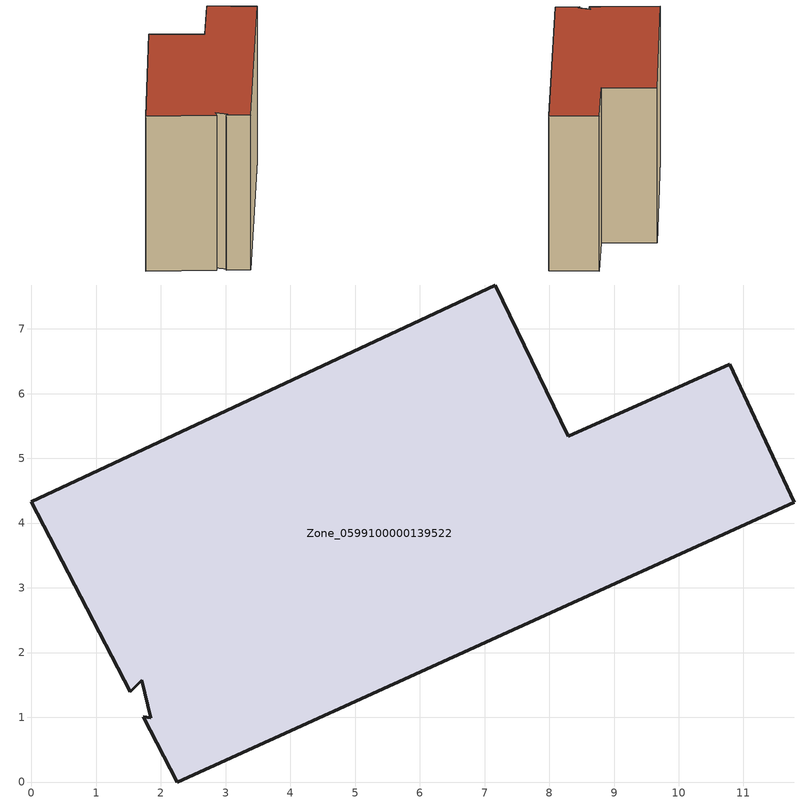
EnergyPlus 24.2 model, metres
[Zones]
Zone_0599100000139522
 floor ground (C_G): 1.71,1.57 1.52,1.39 0,4.33 7.17,7.68 8.29,5.34 10.79,6.45 11.78,4.32 2.25,0 1.73,1.01 1.84,0.99 z3.38
 wall outside (C_F): 2.25,0 11.78,4.32 10.79,6.45 8.29,5.34 7.17,7.68 0,4.33 1.52,1.39 1.71,1.57 1.84,0.99 1.73,1.01 2.25,0 z3.38:11.58
 roof outside (C_R): 1.52,1.39 1.71,1.57 1.84,0.99 1.73,1.01 2.25,0 11.78,4.32 10.79,6.45 8.29,5.34 7.17,7.68 0,4.33 z11.58
[BUILDING]
Pand.0599100000139522: North Axis=0; Terrain=City; Loads Convergence Tolerance Value=0.04; Temperature Convergence Tolerance Value=0.4; Solar Distribution=FullExterior; Maximum Number of Warmup Days=25; Minimum Number of Warmup Days=1
[Site:Location]
Rotterdam.The.Hague.AP_ZH_NLD Design_Conditions: Latitude=51.96; Longitude=4.45; Time Zone=1; Elevation=-4.5
[SITE:GROUNDTEMPERATURE:BUILDINGSURFACE]
18, 18, 18, 18, 18, 18, 18, 18, 18, 18, 18, 18
[MATERIAL] Thermal Absorptance=0.9; Solar Absorptance=0.7; Visible Absorptance=0.7
Name | Roughness | Thickness | Conductivity | Density | Specific Heat
G.TI.1946 | MediumSmooth | 0.15 | 1 | 540 | 1210
F.TI.1946 | Rough | 0.3 | 0.857143 | 1920 | 840
R.TI.1946 | MediumRough | 0.2 | 0.1 | 1500 | 1000
[CONSTRUCTION]
C_G: G.TI.1946
C_F: F.TI.1946
C_R: R.TI.1946
[ZONE]
Zone_0599100000139522: Type=1; Multiplier=1; Ceiling Height=Autocalculate; Volume=Autocalculate; Floor Area=autocalculate; Part of Total Floor Area=Yes
[ZONEINFILTRATION:DESIGNFLOWRATE]
Infil_Zone_0599100000139522: Zone or ZoneList or Space or SpaceList=Zone_0599100000139522; Schedule=AlwaysOn; Design Flow Rate Calculation Method=Flow/Area; Flow Rate per Floor Area=0.003; Constant Term Coefficient=1; Temperature Term Coefficient=0; Velocity Term Coefficient=0; Velocity Squared Term Coefficient=0
[HVACTEMPLATE:ZONE:IDEALLOADSAIRSYSTEM]
Zone_0599100000139522: Maximum Heating Supply Air Temperature=50; Minimum Cooling Supply Air Temperature=13; Maximum Heating Supply Air Humidity Ratio=0.0156; Minimum Cooling Supply Air Humidity Ratio=0.0077; Heating Limit=NoLimit; Cooling Limit=NoLimit; Dehumidification Control Type=ConstantSensibleHeatRatio; Cooling Sensible Heat Ratio=0.7; Dehumidification Setpoint=60; Humidification Control Type=None; Humidification Setpoint=30; Outdoor Air Method=None; Outdoor Air Flow Rate per Person=0.00944; Outdoor Air Flow Rate per Zone Floor Area=0; Outdoor Air Flow Rate per Zone=0; Demand Controlled Ventilation Type=None; Outdoor Air Economizer Type=NoEconomizer; Heat Recovery Type=None; Sensible Heat Recovery Effectiveness=0.7; Latent Heat Recovery Effectiveness=0.65
[ZONECONTROL:THERMOSTAT]
ThermostatControl_Zone_0599100000139522: Zone or ZoneList=Zone_0599100000139522; Control Type Schedule=DualSetpointControlType; Control 1=Thermostat_Zone_0599100000139522; Temperature Difference Between Cutout And Setpoint=0
[THERMOSTATSETPOINT:DUALSETPOINT]
Thermostat_Zone_0599100000139522: Heating Setpoint Temperature Schedule=HeatingSetpoint_Zone_0599100000139522; Cooling Setpoint Temperature Schedule=CoolingSetpoint_Zone_0599100000139522
[SCHEDULE:COMPACT]
HeatingSetpoint_Zone_0599100000139522: Through: 12/31, For: AllDays, Until: 24:00, 21
CoolingSetpoint_Zone_0599100000139522: Through: 12/31, For: AllDays, Until: 24:00, 24
DualSetpointControlType: Through: 12/31, For: AllDays, Until: 24:00, 4
AlwaysOn: Through: 12/31, For: AllDays, Until: 24:00, 1
